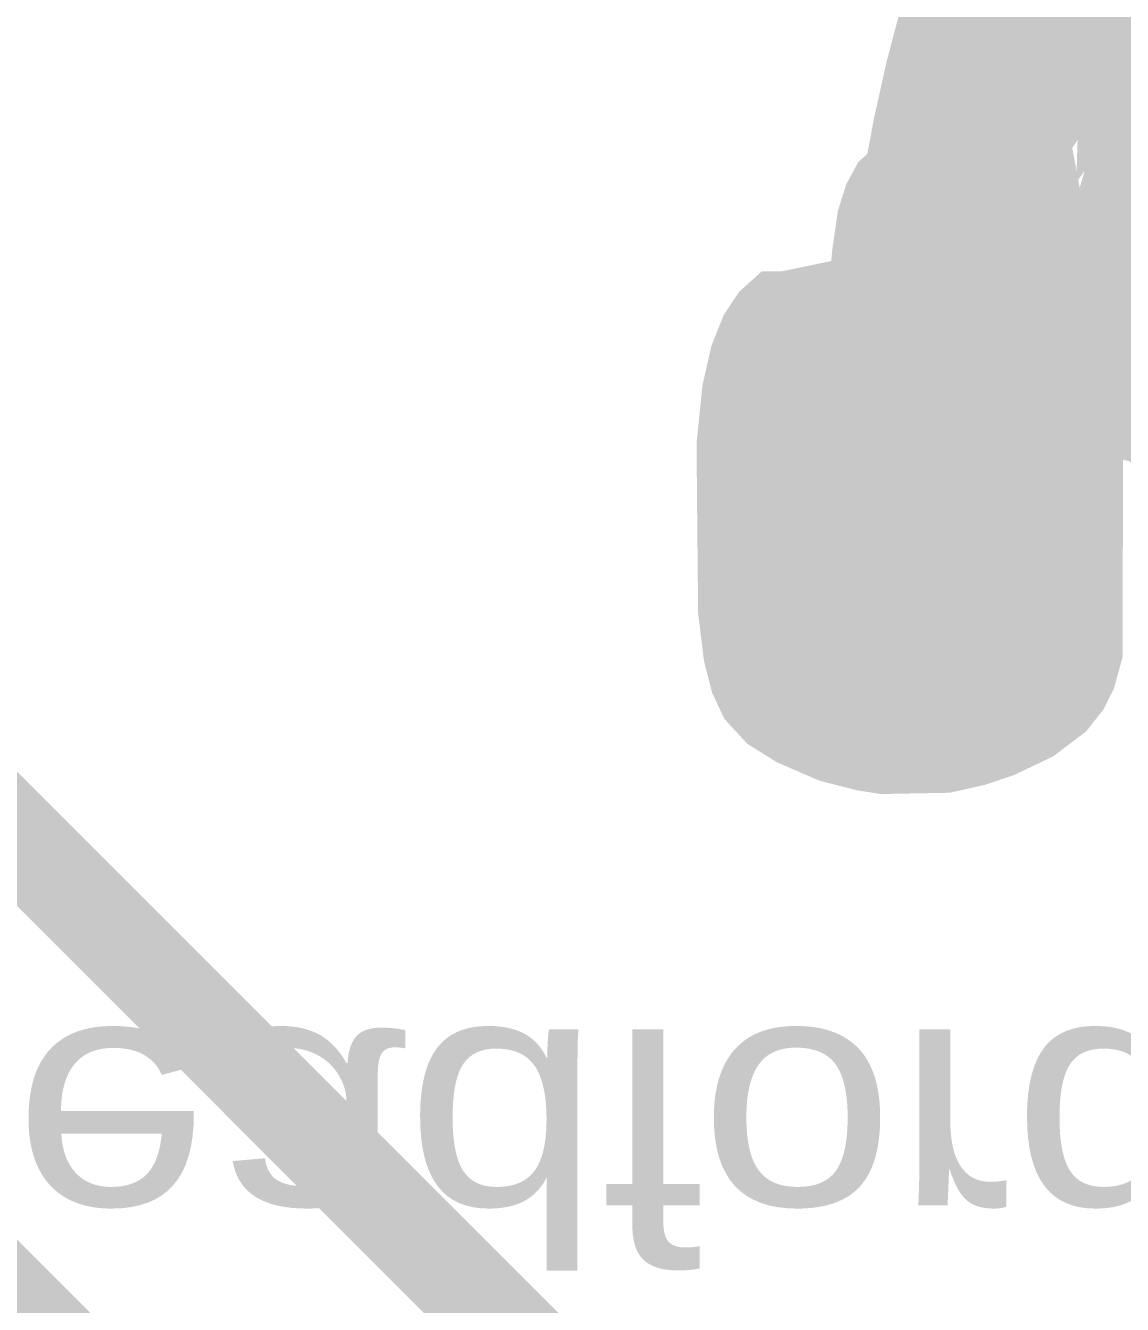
# Model space of a CAD drawing. Header units: millimetres. Extents: x -49.3 to 49.3, y -18 to 21.4.
# Drawn here: x 25.37 to 31.23, y 1.08 to 7.91 of the extents above; entities that cross this region are included whole.
import ezdxf
from ezdxf.enums import TextEntityAlignment as Align

# ---------------------------------------------------------------- set-up
doc = ezdxf.new("R2010")
doc.units = ezdxf.units.MM
doc.header["$MEASUREMENT"] = 0
for name, color, linetype, true_color in [('Board-Outline-Layer', 7, 'Continuous', 0xff00ff), ('Bottom-Layer', 7, 'Continuous', 0x0000ff), ('Bottom-Silkscreen-Layer', 7, 'Continuous', 0x66cc33)]:
    doc.layers.add(name, color=color, linetype=linetype, true_color=true_color)
doc.styles.get("Standard").update_dxf_attribs({"font": 'arial.ttf'})

msp = doc.modelspace()

# ---------------------------------------------------------------- hatches: boundary and pattern name
at = {"layer": 'Bottom-Silkscreen-Layer'}
for points in [[(29.8952, 3.9456), (29.8396, 3.9541), (29.747, 3.9778), (29.6544, 4.0015), (29.5495, 4.0469), (29.4447, 4.0923), (29.3767, 4.1347), (29.3086, 4.1771), (29.26, 4.2302), (29.2114, 4.2833), (29.1854, 4.3389), (29.1593, 4.3945), (29.1403, 4.4686), (29.1213, 4.5428), (29.1064, 4.6632), (29.0916, 4.7837), (29.0873, 5.23), (29.0831, 5.6763), (29.0982, 5.824), (29.1133, 5.9716), (29.1354, 6.0693), (29.1575, 6.167), (29.186, 6.2384), (29.2146, 6.3097), (29.2474, 6.3592), (29.2802, 6.4086), (29.3168, 6.4417), (29.3535, 6.4748), (29.3891, 6.4748), (29.4248, 6.4748), (29.6041, 6.5123), (29.7834, 6.5497), (29.7894, 6.5594), (29.7954, 6.5692), (29.8016, 6.6355), (29.8077, 6.7019), (29.8217, 6.7991), (29.8357, 6.8965), (29.8546, 6.9567), (29.8736, 7.0169), (29.8978, 7.0616), (29.922, 7.1062), (29.9539, 7.1343), (29.9858, 7.1623), (30.0067, 7.2749), (30.0276, 7.3876), (30.0616, 7.5405), (30.0956, 7.6934), (30.1362, 7.8463), (30.1769, 7.9991), (30.2505, 8.2632), (30.3242, 8.5274), (30.3501, 8.6187), (30.3761, 8.7101), (30.4062, 8.7331), (30.4363, 8.756), (30.4737, 8.7611), (30.5111, 8.7661), (30.5111, 8.7701), (30.5111, 8.774), (30.5949, 9.0862), (30.6788, 9.3983), (30.6817, 9.491), (30.6846, 9.5837), (30.7086, 9.6514), (30.7326, 9.7191), (30.7548, 9.7456), (30.777, 9.772), (30.7835, 9.8215), (30.7901, 9.871), (30.8079, 9.908), (30.8257, 9.9451), (30.8918, 10.1953), (30.958, 10.4455), (30.9624, 10.4571), (30.9668, 10.4687), (30.9532, 10.4687), (30.9396, 10.4687), (30.916, 10.4872), (30.8925, 10.5057), (30.8511, 10.5057), (30.8097, 10.5057), (30.7773, 10.5193), (30.7448, 10.5329), (30.7194, 10.5631), (30.694, 10.5933), (30.6846, 10.614), (30.6751, 10.6347), (30.6359, 10.6294), (30.5967, 10.624), (30.5628, 10.6352), (30.5289, 10.6464), (30.5142, 10.6689), (30.4995, 10.6914), (30.459, 10.7016), (30.4186, 10.7117), (30.3769, 10.7485), (30.3352, 10.7853), (30.2931, 10.8702), (30.251, 10.9551), (30.2374, 11.0339), (30.2238, 11.1127), (30.1962, 11.1961), (30.1687, 11.2795), (30.1404, 11.386), (30.1121, 11.4926), (30.1067, 11.6084), (30.1013, 11.7243), (30.1217, 11.8493), (30.142, 11.9744), (30.149, 12.1088), (30.156, 12.2432), (30.1725, 12.2756), (30.189, 12.308), (30.2134, 12.3345), (30.2378, 12.3609), (30.3298, 12.4264), (30.4218, 12.4919), (30.4724, 12.5378), (30.523, 12.5836), (30.5709, 12.6056), (30.6187, 12.6275), (30.6945, 12.6464), (30.7702, 12.6652), (30.8699, 12.6799), (30.9695, 12.6947), (31.2656, 12.7006), (31.5616, 12.7065), (31.5744, 12.7519), (31.5872, 12.7974), (31.5724, 12.8057), (31.5576, 12.814), (31.5435, 12.8412), (31.5294, 12.8685), (31.5029, 12.8388), (31.4764, 12.8092), (31.4082, 12.8072), (31.34, 12.8053), (31.4085, 12.8122), (31.477, 12.8191), (31.4988, 12.8444), (31.5206, 12.8697), (31.5206, 12.9016), (31.5206, 12.9335), (31.5298, 12.9335), (31.5391, 12.9335), (31.5391, 12.9015), (31.5391, 12.8695), (31.5505, 12.8445), (31.5619, 12.8194), (31.6095, 12.7983), (31.6571, 12.7773), (31.6907, 12.772), (31.7243, 12.7667), (31.7554, 12.7619), (31.7865, 12.7571), (31.782, 12.7335), (31.7775, 12.7098), (31.8102, 12.716), (31.8429, 12.7221), (31.9063, 12.7247), (31.9697, 12.7274), (32.0027, 12.7285), (32.0356, 12.7297), (32.1416, 13.1273), (32.2476, 13.525), (32.2553, 13.5112), (32.2631, 13.4974), (32.2471, 13.4382), (32.2311, 13.3791), (32.2359, 13.3432), (32.2407, 13.3074), (32.2267, 13.2757), (32.2127, 13.244), (32.2119, 13.1837), (32.2111, 13.1235), (32.2308, 13.0841), (32.2505, 13.0447), (32.2051, 12.8758), (32.1596, 12.7069), (32.1596, 12.7055), (32.1596, 12.7041), (32.2027, 12.6932), (32.2458, 12.6823), (32.2535, 12.6944), (32.2612, 12.7065), (32.2613, 12.7154), (32.2615, 12.7243), (32.302, 12.6845), (32.3425, 12.6447), (32.4293, 12.6316), (32.5161, 12.6184), (32.6738, 12.6244), (32.8314, 12.6304), (32.8924, 12.5645), (32.9535, 12.4985), (32.9873, 12.434), (33.0212, 12.3696), (33.0536, 12.2786), (33.086, 12.1876), (33.1014, 12.1505), (33.1168, 12.1135), (33.1725, 12.0278), (33.2281, 11.9422), (33.251, 11.9572), (33.2739, 11.9722), (33.3581, 11.9848), (33.4423, 11.9975), (33.6844, 11.9976), (33.9265, 11.9976), (34.0215, 11.9878), (34.1165, 11.9781), (34.2008, 11.9511), (34.2851, 11.924), (34.3682, 11.8812), (34.4514, 11.8383), (34.5581, 11.7752), (34.6648, 11.7122), (34.7666, 11.6409), (34.8685, 11.5695), (34.9179, 11.529), (34.9674, 11.4884), (35.0014, 11.5157), (35.0354, 11.5431), (35.1926, 11.614), (35.3498, 11.6849), (35.4564, 11.7199), (35.5631, 11.7549), (35.6603, 11.7765), (35.7576, 11.7982), (35.9104, 11.7983), (36.0632, 11.7984), (36.1314, 11.7818), (36.1996, 11.7653), (36.2542, 11.743), (36.3089, 11.7208), (36.3667, 11.6858), (36.4244, 11.6509), (36.5157, 11.5625), (36.607, 11.4741), (36.666, 11.3854), (36.7251, 11.2968), (36.7801, 11.1816), (36.835, 11.0663), (36.8734, 10.9551), (36.9118, 10.8439), (36.9385, 10.7351), (36.9651, 10.6263), (36.9864, 10.5081), (37.0077, 10.3899), (37.0073, 10.0934), (37.007, 9.7968), (36.9862, 9.6634), (36.9654, 9.53), (36.9485, 9.4575), (36.9316, 9.385), (36.9512, 9.3789), (36.9708, 9.3728), (37.031, 9.3337), (37.0912, 9.2946), (37.106, 9.277), (37.1207, 9.2594), (37.145, 9.1714), (37.1693, 9.0833), (37.1875, 8.9999), (37.2057, 8.9165), (37.2169, 8.8192), (37.2281, 8.7219), (37.2227, 8.5829), (37.2174, 8.4439), (37.1984, 8.335), (37.1795, 8.2261), (37.1555, 8.1312), (37.1315, 8.0362), (37.094, 7.925), (37.0566, 7.8138), (37.0056, 7.698), (36.9546, 7.5822), (36.903, 7.4849), (36.8514, 7.3876), (36.8011, 7.3042), (36.7509, 7.2208), (36.6767, 7.1143), (36.6026, 7.0079), (36.5332, 6.9217), (36.4639, 6.8354), (36.3369, 6.6991), (36.21, 6.5629), (36.1088, 6.4728), (36.0077, 6.3829), (35.9198, 6.3127), (35.8319, 6.2425), (35.7114, 6.1607), (35.5909, 6.0788), (35.489, 6.0202), (35.3871, 5.9616), (35.2668, 5.9045), (35.1463, 5.8473), (35.0491, 5.8096), (34.9519, 5.772), (34.8367, 5.7379), (34.7214, 5.7038), (34.619, 5.6821), (34.5166, 5.6605), (34.3845, 5.6453), (34.2524, 5.6302), (34.1613, 5.6585), (34.0702, 5.6869), (33.997, 5.7239), (33.9239, 5.7609), (33.8869, 5.7925), (33.85, 5.8241), (33.7309, 5.7644), (33.6119, 5.7047), (33.468, 5.6448), (33.3241, 5.5848), (33.1748, 5.5347), (33.0255, 5.4845), (32.9112, 5.4557), (32.7968, 5.427), (32.725, 5.4134), (32.6532, 5.3997), (32.5245, 5.3814), (32.3957, 5.3631), (32.229, 5.363), (32.0623, 5.3629), (31.9821, 5.377), (31.9019, 5.391), (31.8331, 5.4086), (31.7644, 5.4262), (31.6951, 5.4531), (31.6259, 5.48), (31.5484, 5.5257), (31.4709, 5.5714), (31.3858, 5.6524), (31.3006, 5.7334), (31.2525, 5.8032), (31.2043, 5.8729), (31.1682, 5.951), (31.1322, 6.029), (31.1084, 6.1116), (31.0847, 6.1942), (31.0713, 6.2951), (31.0578, 6.3961), (31.0577, 6.496), (31.0575, 6.596), (31.0674, 6.686), (31.0774, 6.776), (31.0996, 6.8882), (31.1219, 7.0005), (31.1549, 7.1106), (31.188, 7.2208), (31.2185, 7.2856), (31.249, 7.3505), (31.3059, 7.422), (31.3629, 7.4935), (31.3862, 7.5088), (31.4095, 7.5242), (31.3893, 7.5578), (31.369, 7.5914), (31.315, 7.6656), (31.261, 7.7397), (31.2384, 7.7671), (31.2158, 7.7945), (31.211, 7.781), (31.2061, 7.7675), (31.1775, 7.6841), (31.1488, 7.6007), (31.0948, 7.4881), (31.0409, 7.3755), (31.0015, 7.3167), (30.9621, 7.2578), (30.911, 7.1904), (30.86, 7.1229), (30.8592, 7.0963), (30.8584, 7.0696), (30.8638, 7.073), (30.8693, 7.0764), (30.8844, 6.9957), (30.8995, 6.915), (30.9236, 6.7268), (30.9476, 6.5387), (30.9691, 6.4303), (30.9907, 6.3219), (31.0152, 6.2694), (31.0396, 6.2168), (31.0618, 6.1165), (31.084, 6.0161), (31.0961, 5.9096), (31.1082, 5.803), (31.1074, 5.1822), (31.1066, 4.5613), (31.0873, 4.4904), (31.068, 4.4195), (31.0449, 4.374), (31.0219, 4.3286), (30.9849, 4.2818), (30.948, 4.235), (30.8718, 4.1775), (30.7956, 4.1201), (30.702, 4.0753), (30.6083, 4.0305), (30.5363, 4.006), (30.4643, 3.9815), (30.3788, 3.9624), (30.2934, 3.9433), (30.1221, 3.9402), (29.9507, 3.937)], [(30.6364, 7.1804), (30.6922, 7.2393), (30.7254, 7.281), (30.7585, 7.3227), (30.8086, 7.3968), (30.8587, 7.471), (30.8801, 7.5074), (30.9014, 7.5439), (30.9418, 7.6385), (30.9822, 7.7332), (31.0197, 7.8523), (31.057, 7.9714), (31.0991, 8.1428), (31.1411, 8.3142), (31.1488, 8.3473), (31.1565, 8.3804), (30.8515, 8.4615), (30.5464, 8.5427), (30.5422, 8.5384), (30.5379, 8.5341), (30.4686, 8.2898), (30.3993, 8.0455), (30.3395, 7.8184), (30.2798, 7.5914), (30.2426, 7.4185), (30.2054, 7.2457), (30.2056, 7.2286), (30.2058, 7.2115), (30.2236, 7.2506), (30.2413, 7.2897), (30.283, 7.4174), (30.3246, 7.5451), (30.362, 7.6702), (30.3995, 7.7953), (30.4871, 8.1134), (30.5748, 8.4314), (30.5857, 8.4446), (30.5967, 8.4578), (30.6217, 8.4578), (30.6468, 8.4578), (30.7665, 8.4251), (30.8861, 8.3924), (30.9624, 8.3693), (31.0386, 8.3462), (31.0481, 8.3283), (31.0576, 8.3105), (31.0441, 8.2799), (31.0306, 8.2493), (31.0086, 8.1798), (30.9866, 8.1103), (30.9392, 7.9714), (30.8918, 7.8324), (30.8492, 7.6981), (30.8065, 7.5639), (30.7662, 7.4787), (30.7259, 7.3935), (30.698, 7.353), (30.6701, 7.3124), (30.6229, 7.265), (30.5757, 7.2175), (30.5188, 7.189), (30.4618, 7.1605), (30.4486, 7.1605), (30.4355, 7.1605), (30.4756, 7.1154), (30.5157, 7.0702), (30.5481, 7.0959), (30.5805, 7.1215)], [(30.4335, 6.4689), (30.428, 6.4907), (30.4044, 6.675), (30.3808, 6.8594), (30.3724, 6.8902), (30.364, 6.9211), (30.3398, 6.9528), (30.3156, 6.9845), (30.2869, 6.9994), (30.2582, 7.0142), (30.2156, 7.0156), (30.173, 7.0169), (30.1294, 7.0001), (30.0858, 6.9832), (30.0622, 6.935), (30.0387, 6.8869), (30.0248, 6.8144), (30.0109, 6.7419), (30.0113, 6.7311), (30.0116, 6.7204), (30.0421, 6.7854), (30.0726, 6.8505), (30.1024, 6.8755), (30.1322, 6.9006), (30.1679, 6.9113), (30.2036, 6.922), (30.2386, 6.9155), (30.2736, 6.9089), (30.3034, 6.879), (30.3333, 6.8491), (30.3498, 6.7987), (30.3664, 6.7482), (30.3681, 6.6046), (30.3698, 6.4609), (30.3709, 6.454), (30.3721, 6.447), (30.4055, 6.447), (30.439, 6.447)], [(30.7466, 6.5327), (30.7353, 6.6092), (30.7146, 6.7692), (30.6939, 6.9293), (30.6877, 6.9331), (30.6815, 6.937), (30.6358, 6.8938), (30.5902, 6.8507), (30.5935, 6.8272), (30.5968, 6.8038), (30.6164, 6.6463), (30.6361, 6.4888), (30.6917, 6.4733), (30.7472, 6.4578), (30.7526, 6.457), (30.7579, 6.4563)], [(30.2648, 4.15), (30.338, 4.1596), (30.4176, 4.1826), (30.4972, 4.2056), (30.6083, 4.2597), (30.7194, 4.3139), (30.7753, 4.3647), (30.8311, 4.4155), (30.8567, 4.4627), (30.8824, 4.5099), (30.8953, 4.5727), (30.9082, 4.6354), (30.9048, 5.1914), (30.9015, 5.7474), (30.8911, 5.8632), (30.8808, 5.9791), (30.8667, 6.0618), (30.8526, 6.1446), (30.8403, 6.174), (30.828, 6.2035), (30.7135, 6.2455), (30.599, 6.2876), (30.4833, 6.3173), (30.3675, 6.347), (30.1823, 6.3516), (29.9971, 6.3563), (29.8537, 6.341), (29.7103, 6.3258), (29.599, 6.3039), (29.4877, 6.2819), (29.4546, 6.2764), (29.4215, 6.2707), (29.4024, 6.2361), (29.3833, 6.2015), (29.377, 6.1806), (29.3707, 6.1598), (29.4402, 6.1598), (29.5098, 6.1598), (29.5242, 6.1392), (29.5386, 6.1186), (29.5386, 6.1036), (29.5386, 6.0885), (29.5217, 6.0732), (29.5048, 6.0579), (29.4198, 6.0518), (29.3349, 6.0458), (29.3348, 6.0356), (29.3347, 6.0254), (29.3289, 5.9906), (29.3232, 5.9559), (29.4202, 5.9559), (29.5172, 5.9559), (29.5343, 5.9371), (29.5513, 5.9183), (29.5425, 5.8933), (29.5337, 5.8683), (29.5107, 5.8566), (29.4877, 5.845), (29.3974, 5.8448), (29.3071, 5.8447), (29.3071, 5.8223), (29.3071, 5.7999), (29.3011, 5.7844), (29.2952, 5.7688), (29.4016, 5.772), (29.508, 5.7752), (29.5233, 5.7625), (29.5386, 5.7498), (29.5386, 5.7238), (29.5386, 5.6978), (29.5241, 5.6832), (29.5095, 5.6686), (29.4569, 5.6671), (29.4043, 5.6655), (29.3904, 5.6634), (29.3766, 5.6614), (29.3326, 5.6604), (29.2886, 5.6594), (29.2886, 5.6122), (29.2886, 5.5651), (29.403, 5.5682), (29.5174, 5.5713), (29.5326, 5.5586), (29.5479, 5.5459), (29.5479, 5.5199), (29.5479, 5.4939), (29.5333, 5.4794), (29.5188, 5.4648), (29.4801, 5.4629), (29.4414, 5.461), (29.4136, 5.4591), (29.3858, 5.4571), (29.3372, 5.4563), (29.2886, 5.4555), (29.2886, 5.3976), (29.2886, 5.3397), (29.4028, 5.3429), (29.517, 5.3461), (29.5324, 5.3307), (29.5479, 5.3152), (29.5479, 5.2933), (29.5479, 5.2715), (29.5333, 5.2569), (29.5188, 5.2424), (29.4662, 5.2423), (29.4136, 5.2423), (29.3511, 5.2363), (29.2886, 5.2305), (29.2885, 5.1831), (29.2885, 5.1358), (29.4078, 5.1386), (29.527, 5.1415), (29.5421, 5.1264), (29.5572, 5.1113), (29.5572, 5.0903), (29.5572, 5.0692), (29.5405, 5.0541), (29.5238, 5.039), (29.4062, 5.0327), (29.2886, 5.0264), (29.2886, 4.9784), (29.2886, 4.9303), (29.4092, 4.9347), (29.5298, 4.9391), (29.5481, 4.9225), (29.5664, 4.9059), (29.5664, 4.886), (29.5664, 4.866), (29.5533, 4.848), (29.5401, 4.83), (29.4235, 4.8245), (29.3069, 4.819), (29.3012, 4.8134), (29.2956, 4.8077), (29.3017, 4.767), (29.3078, 4.7263), (29.4234, 4.7308), (29.539, 4.7352), (29.5573, 4.7187), (29.5757, 4.7021), (29.5757, 4.681), (29.5757, 4.6599), (29.5611, 4.6454), (29.5466, 4.6308), (29.5449, 4.6298), (29.5432, 4.6288), (29.435, 4.6227), (29.3268, 4.6165), (29.3211, 4.6109), (29.3154, 4.6052), (29.3298, 4.5433), (29.3441, 4.4814), (29.3678, 4.4313), (29.3916, 4.3811), (29.4303, 4.3476), (29.4692, 4.3141), (29.5409, 4.2778), (29.6126, 4.2415), (29.6814, 4.2141), (29.7502, 4.1868), (29.8273, 4.1668), (29.9044, 4.1468), (29.9971, 4.1409), (30.0897, 4.1349), (30.1406, 4.1376), (30.1915, 4.1403)], [(30.5481, 6.0613), (30.4416, 6.099), (30.3073, 6.0988), (30.173, 6.0986), (29.9815, 6.0771), (29.7899, 6.0555), (29.7658, 6.0616), (29.7417, 6.0676), (29.7323, 6.0923), (29.7229, 6.1171), (29.7405, 6.1407), (29.7582, 6.1644), (29.9471, 6.1855), (30.136, 6.2067), (30.2888, 6.2087), (30.4416, 6.2107), (30.5157, 6.1879), (30.5898, 6.1651), (30.6544, 6.1413), (30.719, 6.1175), (30.7326, 6.0934), (30.7461, 6.0692), (30.7302, 6.045), (30.7144, 6.0208), (30.6845, 6.0222), (30.6546, 6.0237)], [(30.5574, 5.8575), (30.4509, 5.8957), (30.2934, 5.8944), (30.136, 5.8931), (30.0063, 5.878), (29.8767, 5.863), (29.8283, 5.8579), (29.7798, 5.8527), (29.7559, 5.8766), (29.732, 5.9006), (29.7381, 5.9213), (29.7443, 5.942), (29.7567, 5.9519), (29.7692, 5.9618), (29.9803, 5.9841), (30.1915, 6.0064), (30.3212, 6.0066), (30.4509, 6.0068), (30.5203, 5.9852), (30.5898, 5.9637), (30.6577, 5.9398), (30.7256, 5.9159), (30.7395, 5.8947), (30.7533, 5.8735), (30.741, 5.8475), (30.7286, 5.8216), (30.6962, 5.8204), (30.6639, 5.8192)], [(30.562, 5.672), (30.4601, 5.71), (30.2888, 5.7096), (30.1175, 5.7091), (29.9906, 5.6935), (29.8636, 5.6779), (29.8129, 5.6779), (29.7622, 5.6779), (29.7477, 5.6925), (29.7331, 5.707), (29.7331, 5.7289), (29.7331, 5.7507), (29.7477, 5.7653), (29.7622, 5.7798), (29.7685, 5.7798), (29.7748, 5.7799), (30.0063, 5.8038), (30.2378, 5.8278), (30.349, 5.8232), (30.4601, 5.8187), (30.5342, 5.7955), (30.6083, 5.7723), (30.6683, 5.7506), (30.7283, 5.7289), (30.737, 5.7041), (30.7457, 5.6794), (30.73, 5.6555), (30.7144, 5.6316), (30.6891, 5.6328), (30.6639, 5.634)], [(30.5527, 5.4722), (30.4323, 5.5139), (30.3166, 5.5128), (30.2008, 5.5116), (30.0364, 5.4928), (29.8721, 5.474), (29.8218, 5.474), (29.7715, 5.474), (29.7569, 5.4886), (29.7424, 5.5032), (29.7424, 5.525), (29.7424, 5.5469), (29.7566, 5.561), (29.7708, 5.5752), (29.8006, 5.58), (29.8304, 5.5848), (30.0339, 5.6046), (30.2374, 5.6243), (30.3581, 5.6202), (30.4786, 5.6161), (30.5974, 5.5768), (30.7163, 5.5375), (30.7341, 5.5197), (30.7518, 5.5019), (30.7518, 5.4833), (30.7518, 5.4648), (30.7333, 5.4463), (30.7148, 5.4277), (30.694, 5.4291), (30.6731, 5.4305)], [(30.5666, 5.2452), (30.4601, 5.2827), (30.3535, 5.2866), (30.2469, 5.2906), (30.1498, 5.2805), (30.0526, 5.2705), (29.9193, 5.2563), (29.786, 5.242), (29.7642, 5.2563), (29.7424, 5.2706), (29.7424, 5.2975), (29.7424, 5.3245), (29.7569, 5.339), (29.7715, 5.3536), (29.7778, 5.3536), (29.7841, 5.3536), (30.0156, 5.3776), (30.2471, 5.4015), (30.3583, 5.3973), (30.4694, 5.3931), (30.5888, 5.3539), (30.7083, 5.3147), (30.73, 5.2928), (30.7518, 5.271), (30.7518, 5.2588), (30.7518, 5.2465), (30.7374, 5.2259), (30.723, 5.2053), (30.6981, 5.2065), (30.6731, 5.2076)], [(30.5805, 5.0407), (30.4786, 5.0782), (30.3675, 5.0825), (30.2564, 5.0868), (30.1591, 5.0768), (30.0619, 5.0667), (29.9286, 5.0524), (29.7952, 5.0382), (29.7734, 5.0525), (29.7516, 5.0667), (29.7516, 5.0978), (29.7516, 5.1289), (29.7633, 5.1386), (29.7749, 5.1483), (30.0203, 5.1732), (30.2656, 5.1981), (30.3721, 5.1937), (30.4786, 5.1891), (30.5981, 5.15), (30.7175, 5.1108), (30.7393, 5.089), (30.7611, 5.0672), (30.7611, 5.0549), (30.7611, 5.0426), (30.7467, 5.0221), (30.7323, 5.0015), (30.7073, 5.0024), (30.6824, 5.0033)], [(30.5759, 4.8372), (30.4694, 4.8741), (30.3907, 4.8784), (30.3119, 4.8827), (30.2101, 4.8733), (30.1082, 4.864), (29.9533, 4.8476), (29.7985, 4.8313), (29.7797, 4.8483), (29.7609, 4.8653), (29.7609, 4.8903), (29.7609, 4.9152), (29.7771, 4.9293), (29.7933, 4.9435), (30.0017, 4.9653), (30.2101, 4.9871), (30.3397, 4.9872), (30.4694, 4.9873), (30.5435, 4.9646), (30.6176, 4.942), (30.6822, 4.9182), (30.7468, 4.8944), (30.7604, 4.8702), (30.7739, 4.8461), (30.758, 4.8218), (30.7422, 4.7976), (30.7123, 4.799), (30.6824, 4.8004)], [(30.5852, 4.6334), (30.4786, 4.6702), (30.3999, 4.6745), (30.3212, 4.6788), (30.2193, 4.6695), (30.1175, 4.6601), (29.9626, 4.6438), (29.8077, 4.6274), (29.789, 4.6445), (29.7701, 4.6615), (29.7701, 4.6872), (29.7701, 4.7129), (29.783, 4.7257), (29.7958, 4.7386), (30.0076, 4.7609), (30.2193, 4.7832), (30.349, 4.7833), (30.4786, 4.7835), (30.5527, 4.7608), (30.6268, 4.7381), (30.6915, 4.7143), (30.7561, 4.6905), (30.7696, 4.6664), (30.7832, 4.6422), (30.7673, 4.618), (30.7514, 4.5937), (30.7215, 4.5951), (30.6917, 4.5965)]]:
    msp.add_hatch(color=256, dxfattribs=at).paths.add_polyline_path(points)

# ---------------------------------------------------------------- linework, layer by layer
at = {"layer": 'Board-Outline-Layer', "const_width": 0.1}
msp.add_lwpolyline([(49.2488, 3, 0.502), (23.5375, 16.1429)], format="xyb", dxfattribs=at)
at = {"layer": 'Bottom-Layer', "const_width": 0.508}
for points in [[(24.8321, 4.064), (35.3732, -6.4771)], [(23.4749, 2.921), (32.8731, -6.4771)]]:
    msp.add_lwpolyline(points, dxfattribs=at)
at = {"layer": 'Bottom-Silkscreen-Layer', "const_width": 0.254}
for points in [[(31.369, 7.5914), (31.315, 7.6656), (31.261, 7.7397), (31.2384, 7.7671), (31.2158, 7.7945), (31.211, 7.781), (31.2061, 7.7675), (31.1775, 7.6841), (31.1488, 7.6007), (31.0948, 7.4881), (31.0409, 7.3755), (31.0015, 7.3167), (30.9621, 7.2578), (30.911, 7.1904), (30.86, 7.1229), (30.8592, 7.0963), (30.8584, 7.0696), (30.8638, 7.073), (30.8693, 7.0764), (30.8844, 6.9957), (30.8995, 6.915), (30.9236, 6.7268), (30.9476, 6.5387), (30.9691, 6.4303), (30.9907, 6.3219), (31.0152, 6.2694), (31.0396, 6.2168), (31.0618, 6.1165), (31.084, 6.0161), (31.0961, 5.9096), (31.1082, 5.803), (31.1074, 5.1822), (31.1066, 4.5613), (31.0873, 4.4904), (31.068, 4.4195), (31.0449, 4.374), (31.0219, 4.3286), (30.9849, 4.2818), (30.948, 4.235), (30.8718, 4.1775), (30.7956, 4.1201), (30.702, 4.0753), (30.6083, 4.0305), (30.5363, 4.006), (30.4643, 3.9815), (30.3788, 3.9624), (30.2934, 3.9433), (30.1221, 3.9402), (29.9507, 3.937), (29.8952, 3.9456), (29.8396, 3.9541), (29.747, 3.9778), (29.6544, 4.0015), (29.5495, 4.0469), (29.4447, 4.0923), (29.3767, 4.1347), (29.3086, 4.1771), (29.26, 4.2302), (29.2114, 4.2833), (29.1854, 4.3389), (29.1593, 4.3945), (29.1403, 4.4686), (29.1213, 4.5428), (29.1064, 4.6632), (29.0916, 4.7837), (29.0873, 5.23), (29.0831, 5.6763), (29.0982, 5.824), (29.1133, 5.9716), (29.1354, 6.0693), (29.1575, 6.167), (29.186, 6.2384), (29.2146, 6.3097), (29.2474, 6.3592), (29.2802, 6.4086), (29.3168, 6.4417), (29.3535, 6.4748), (29.3891, 6.4748), (29.4248, 6.4748), (29.6041, 6.5123), (29.7834, 6.5497), (29.7894, 6.5594), (29.7954, 6.5692), (29.8016, 6.6355), (29.8077, 6.7019), (29.8217, 6.7991), (29.8357, 6.8965), (29.8546, 6.9567), (29.8736, 7.0169), (29.8978, 7.0616), (29.922, 7.1062), (29.9539, 7.1343), (29.9858, 7.1623), (30.0067, 7.2749), (30.0276, 7.3876), (30.0616, 7.5405), (30.0956, 7.6934), (30.1362, 7.8463), (30.1769, 7.9991), (30.2505, 8.2632)], [(30.9866, 8.1103), (30.9392, 7.9714), (30.8918, 7.8324), (30.8492, 7.6981), (30.8065, 7.5639), (30.7662, 7.4787), (30.7259, 7.3935), (30.698, 7.353), (30.6701, 7.3124), (30.6229, 7.265), (30.5757, 7.2175), (30.5188, 7.189), (30.4618, 7.1605), (30.4486, 7.1605), (30.4355, 7.1605), (30.4756, 7.1154), (30.5157, 7.0702), (30.5481, 7.0959), (30.5805, 7.1215), (30.6364, 7.1804), (30.6922, 7.2393), (30.7254, 7.281), (30.7585, 7.3227), (30.8086, 7.3968), (30.8587, 7.471), (30.8801, 7.5074), (30.9014, 7.5439), (30.9418, 7.6385), (30.9822, 7.7332), (31.0197, 7.8523), (31.057, 7.9714), (31.0991, 8.1428)], [(30.3993, 8.0455), (30.3395, 7.8184), (30.2798, 7.5914), (30.2426, 7.4185), (30.2054, 7.2457), (30.2056, 7.2286), (30.2058, 7.2115), (30.2236, 7.2506), (30.2413, 7.2897), (30.283, 7.4174), (30.3246, 7.5451), (30.362, 7.6702), (30.3995, 7.7953), (30.4871, 8.1134)], [(31.2882, 8.0455), (31.2828, 8.0158), (31.2775, 7.9861), (31.3372, 7.9139), (31.397, 7.8416)], [(31.3858, 5.6524), (31.3006, 5.7334), (31.2525, 5.8032), (31.2043, 5.8729), (31.1682, 5.951), (31.1322, 6.029), (31.1084, 6.1116), (31.0847, 6.1942), (31.0713, 6.2951), (31.0578, 6.3961), (31.0577, 6.496), (31.0575, 6.596), (31.0674, 6.686), (31.0774, 6.776), (31.0996, 6.8882), (31.1219, 7.0005), (31.1549, 7.1106), (31.188, 7.2208), (31.2185, 7.2856), (31.249, 7.3505), (31.3059, 7.422), (31.3629, 7.4935)], [(31.3731, 7.205), (31.3268, 7.1096), (31.3028, 7.0262), (31.2788, 6.9428), (31.2585, 6.8316), (31.2383, 6.7204), (31.2386, 6.4887), (31.239, 6.2571), (31.2588, 6.1857), (31.2787, 6.1144), (31.3068, 6.0444), (31.3348, 5.9744), (31.3663, 5.9251)], [(31.3783, 5.9859), (31.3542, 6.0625), (31.3382, 6.1505), (31.3222, 6.2385), (31.3218, 6.447), (31.3214, 6.6555), (31.3429, 6.7617), (31.3644, 6.8678)], [(31.9941, 5.5819), (31.8519, 5.5806), (31.9201, 5.5645)]]:
    msp.add_lwpolyline(points, dxfattribs=at)
for points in [[(30.4335, 6.4689), (30.428, 6.4907), (30.4044, 6.675), (30.3808, 6.8594), (30.3724, 6.8902), (30.364, 6.9211), (30.3398, 6.9528), (30.3156, 6.9845), (30.2869, 6.9994), (30.2582, 7.0142), (30.2156, 7.0156), (30.173, 7.0169), (30.1294, 7.0001), (30.0858, 6.9832), (30.0622, 6.935), (30.0387, 6.8869), (30.0248, 6.8144), (30.0109, 6.7419), (30.0113, 6.7311), (30.0116, 6.7204), (30.0421, 6.7854), (30.0726, 6.8505), (30.1024, 6.8755), (30.1322, 6.9006), (30.1679, 6.9113), (30.2036, 6.922), (30.2386, 6.9155), (30.2736, 6.9089), (30.3034, 6.879), (30.3333, 6.8491), (30.3498, 6.7987), (30.3664, 6.7482), (30.3681, 6.6046), (30.3698, 6.4609), (30.3709, 6.454), (30.3721, 6.447), (30.4055, 6.447), (30.439, 6.447)], [(30.7466, 6.5327), (30.7353, 6.6092), (30.7146, 6.7692), (30.6939, 6.9293), (30.6877, 6.9331), (30.6815, 6.937), (30.6358, 6.8938), (30.5902, 6.8507), (30.5935, 6.8272), (30.5968, 6.8038), (30.6164, 6.6463), (30.6361, 6.4888), (30.6917, 6.4733), (30.7472, 6.4578), (30.7526, 6.457), (30.7579, 6.4563)], [(30.2648, 4.15), (30.338, 4.1596), (30.4176, 4.1826), (30.4972, 4.2056), (30.6083, 4.2597), (30.7194, 4.3139), (30.7753, 4.3647), (30.8311, 4.4155), (30.8567, 4.4627), (30.8824, 4.5099), (30.8953, 4.5727), (30.9082, 4.6354), (30.9048, 5.1914), (30.9015, 5.7474), (30.8911, 5.8632), (30.8808, 5.9791), (30.8667, 6.0618), (30.8526, 6.1446), (30.8403, 6.174), (30.828, 6.2035), (30.7135, 6.2455), (30.599, 6.2876), (30.4833, 6.3173), (30.3675, 6.347), (30.1823, 6.3516), (29.9971, 6.3563), (29.8537, 6.341), (29.7103, 6.3258), (29.599, 6.3039), (29.4877, 6.2819), (29.4546, 6.2764), (29.4215, 6.2707), (29.4024, 6.2361), (29.3833, 6.2015), (29.377, 6.1806), (29.3707, 6.1598), (29.4402, 6.1598), (29.5098, 6.1598), (29.5242, 6.1392), (29.5386, 6.1186), (29.5386, 6.1036), (29.5386, 6.0885), (29.5217, 6.0732), (29.5048, 6.0579), (29.4198, 6.0518), (29.3349, 6.0458), (29.3348, 6.0356), (29.3347, 6.0254), (29.3289, 5.9906), (29.3232, 5.9559), (29.4202, 5.9559), (29.5172, 5.9559), (29.5343, 5.9371), (29.5513, 5.9183), (29.5425, 5.8933), (29.5337, 5.8683), (29.5107, 5.8566), (29.4877, 5.845), (29.3974, 5.8448), (29.3071, 5.8447), (29.3071, 5.8223), (29.3071, 5.7999), (29.3011, 5.7844), (29.2952, 5.7688), (29.4016, 5.772), (29.508, 5.7752), (29.5233, 5.7625), (29.5386, 5.7498), (29.5386, 5.7238), (29.5386, 5.6978), (29.5241, 5.6832), (29.5095, 5.6686), (29.4569, 5.6671), (29.4043, 5.6655), (29.3904, 5.6634), (29.3766, 5.6614), (29.3326, 5.6604), (29.2886, 5.6594), (29.2886, 5.6122), (29.2886, 5.5651), (29.403, 5.5682), (29.5174, 5.5713), (29.5326, 5.5586), (29.5479, 5.5459), (29.5479, 5.5199), (29.5479, 5.4939), (29.5333, 5.4794), (29.5188, 5.4648), (29.4801, 5.4629), (29.4414, 5.461), (29.4136, 5.4591), (29.3858, 5.4571), (29.3372, 5.4563), (29.2886, 5.4555), (29.2886, 5.3976), (29.2886, 5.3397), (29.4028, 5.3429), (29.517, 5.3461), (29.5324, 5.3307), (29.5479, 5.3152), (29.5479, 5.2933), (29.5479, 5.2715), (29.5333, 5.2569), (29.5188, 5.2424), (29.4662, 5.2423), (29.4136, 5.2423), (29.3511, 5.2363), (29.2886, 5.2305), (29.2885, 5.1831), (29.2885, 5.1358), (29.4078, 5.1386), (29.527, 5.1415), (29.5421, 5.1264), (29.5572, 5.1113), (29.5572, 5.0903), (29.5572, 5.0692), (29.5405, 5.0541), (29.5238, 5.039), (29.4062, 5.0327), (29.2886, 5.0264), (29.2886, 4.9784), (29.2886, 4.9303), (29.4092, 4.9347), (29.5298, 4.9391), (29.5481, 4.9225), (29.5664, 4.9059), (29.5664, 4.886), (29.5664, 4.866), (29.5533, 4.848), (29.5401, 4.83), (29.4235, 4.8245), (29.3069, 4.819), (29.3012, 4.8134), (29.2956, 4.8077), (29.3017, 4.767), (29.3078, 4.7263), (29.4234, 4.7308), (29.539, 4.7352), (29.5573, 4.7187), (29.5757, 4.7021), (29.5757, 4.681), (29.5757, 4.6599), (29.5611, 4.6454), (29.5466, 4.6308), (29.5449, 4.6298), (29.5432, 4.6288), (29.435, 4.6227), (29.3268, 4.6165), (29.3211, 4.6109), (29.3154, 4.6052), (29.3298, 4.5433), (29.3441, 4.4814), (29.3678, 4.4313), (29.3916, 4.3811), (29.4303, 4.3476), (29.4692, 4.3141), (29.5409, 4.2778), (29.6126, 4.2415), (29.6814, 4.2141), (29.7502, 4.1868), (29.8273, 4.1668), (29.9044, 4.1468), (29.9971, 4.1409), (30.0897, 4.1349), (30.1406, 4.1376), (30.1915, 4.1403)], [(30.5481, 6.0613), (30.4416, 6.099), (30.3073, 6.0988), (30.173, 6.0986), (29.9815, 6.0771), (29.7899, 6.0555), (29.7658, 6.0616), (29.7417, 6.0676), (29.7323, 6.0923), (29.7229, 6.1171), (29.7405, 6.1407), (29.7582, 6.1644), (29.9471, 6.1855), (30.136, 6.2067), (30.2888, 6.2087), (30.4416, 6.2107), (30.5157, 6.1879), (30.5898, 6.1651), (30.6544, 6.1413), (30.719, 6.1175), (30.7326, 6.0934), (30.7461, 6.0692), (30.7302, 6.045), (30.7144, 6.0208), (30.6845, 6.0222), (30.6546, 6.0237)], [(30.5574, 5.8575), (30.4509, 5.8957), (30.2934, 5.8944), (30.136, 5.8931), (30.0063, 5.878), (29.8767, 5.863), (29.8283, 5.8579), (29.7798, 5.8527), (29.7559, 5.8766), (29.732, 5.9006), (29.7381, 5.9213), (29.7443, 5.942), (29.7567, 5.9519), (29.7692, 5.9618), (29.9803, 5.9841), (30.1915, 6.0064), (30.3212, 6.0066), (30.4509, 6.0068), (30.5203, 5.9852), (30.5898, 5.9637), (30.6577, 5.9398), (30.7256, 5.9159), (30.7395, 5.8947), (30.7533, 5.8735), (30.741, 5.8475), (30.7286, 5.8216), (30.6962, 5.8204), (30.6639, 5.8192)], [(30.562, 5.672), (30.4601, 5.71), (30.2888, 5.7096), (30.1175, 5.7091), (29.9906, 5.6935), (29.8636, 5.6779), (29.8129, 5.6779), (29.7622, 5.6779), (29.7477, 5.6925), (29.7331, 5.707), (29.7331, 5.7289), (29.7331, 5.7507), (29.7477, 5.7653), (29.7622, 5.7798), (29.7685, 5.7798), (29.7748, 5.7799), (30.0063, 5.8038), (30.2378, 5.8278), (30.349, 5.8232), (30.4601, 5.8187), (30.5342, 5.7955), (30.6083, 5.7723), (30.6683, 5.7506), (30.7283, 5.7289), (30.737, 5.7041), (30.7457, 5.6794), (30.73, 5.6555), (30.7144, 5.6316), (30.6891, 5.6328), (30.6639, 5.634)], [(30.5527, 5.4722), (30.4323, 5.5139), (30.3166, 5.5128), (30.2008, 5.5116), (30.0364, 5.4928), (29.8721, 5.474), (29.8218, 5.474), (29.7715, 5.474), (29.7569, 5.4886), (29.7424, 5.5032), (29.7424, 5.525), (29.7424, 5.5469), (29.7566, 5.561), (29.7708, 5.5752), (29.8006, 5.58), (29.8304, 5.5848), (30.0339, 5.6046), (30.2374, 5.6243), (30.3581, 5.6202), (30.4786, 5.6161), (30.5974, 5.5768), (30.7163, 5.5375), (30.7341, 5.5197), (30.7518, 5.5019), (30.7518, 5.4833), (30.7518, 5.4648), (30.7333, 5.4463), (30.7148, 5.4277), (30.694, 5.4291), (30.6731, 5.4305)], [(30.5666, 5.2452), (30.4601, 5.2827), (30.3535, 5.2866), (30.2469, 5.2906), (30.1498, 5.2805), (30.0526, 5.2705), (29.9193, 5.2563), (29.786, 5.242), (29.7642, 5.2563), (29.7424, 5.2706), (29.7424, 5.2975), (29.7424, 5.3245), (29.7569, 5.339), (29.7715, 5.3536), (29.7778, 5.3536), (29.7841, 5.3536), (30.0156, 5.3776), (30.2471, 5.4015), (30.3583, 5.3973), (30.4694, 5.3931), (30.5888, 5.3539), (30.7083, 5.3147), (30.73, 5.2928), (30.7518, 5.271), (30.7518, 5.2588), (30.7518, 5.2465), (30.7374, 5.2259), (30.723, 5.2053), (30.6981, 5.2065), (30.6731, 5.2076)], [(30.5805, 5.0407), (30.4786, 5.0782), (30.3675, 5.0825), (30.2564, 5.0868), (30.1591, 5.0768), (30.0619, 5.0667), (29.9286, 5.0524), (29.7952, 5.0382), (29.7734, 5.0525), (29.7516, 5.0667), (29.7516, 5.0978), (29.7516, 5.1289), (29.7633, 5.1386), (29.7749, 5.1483), (30.0203, 5.1732), (30.2656, 5.1981), (30.3721, 5.1937), (30.4786, 5.1891), (30.5981, 5.15), (30.7175, 5.1108), (30.7393, 5.089), (30.7611, 5.0672), (30.7611, 5.0549), (30.7611, 5.0426), (30.7467, 5.0221), (30.7323, 5.0015), (30.7073, 5.0024), (30.6824, 5.0033)], [(30.5759, 4.8372), (30.4694, 4.8741), (30.3907, 4.8784), (30.3119, 4.8827), (30.2101, 4.8733), (30.1082, 4.864), (29.9533, 4.8476), (29.7985, 4.8313), (29.7797, 4.8483), (29.7609, 4.8653), (29.7609, 4.8903), (29.7609, 4.9152), (29.7771, 4.9293), (29.7933, 4.9435), (30.0017, 4.9653), (30.2101, 4.9871), (30.3397, 4.9872), (30.4694, 4.9873), (30.5435, 4.9646), (30.6176, 4.942), (30.6822, 4.9182), (30.7468, 4.8944), (30.7604, 4.8702), (30.7739, 4.8461), (30.758, 4.8218), (30.7422, 4.7976), (30.7123, 4.799), (30.6824, 4.8004)], [(30.5852, 4.6334), (30.4786, 4.6702), (30.3999, 4.6745), (30.3212, 4.6788), (30.2193, 4.6695), (30.1175, 4.6601), (29.9626, 4.6438), (29.8077, 4.6274), (29.789, 4.6445), (29.7701, 4.6615), (29.7701, 4.6872), (29.7701, 4.7129), (29.783, 4.7257), (29.7958, 4.7386), (30.0076, 4.7609), (30.2193, 4.7832), (30.349, 4.7833), (30.4786, 4.7835), (30.5527, 4.7608), (30.6268, 4.7381), (30.6915, 4.7143), (30.7561, 4.6905), (30.7696, 4.6664), (30.7832, 4.6422), (30.7673, 4.618), (30.7514, 4.5937), (30.7215, 4.5951), (30.6917, 4.5965)]]:
    msp.add_lwpolyline(points, close=True, dxfattribs=at)

# ---------------------------------------------------------------- texts
at = {"layer": 'Bottom-Silkscreen-Layer', "text_generation_flag": 2, "width": 1.1}
msp.add_text('youtube.com/@deadfordmanor', height=1.225002, rotation=-180, dxfattribs=at).set_placement((11.049, 2.921), align=Align.BOTTOM_LEFT)

doc.saveas('drawing.dxf')
